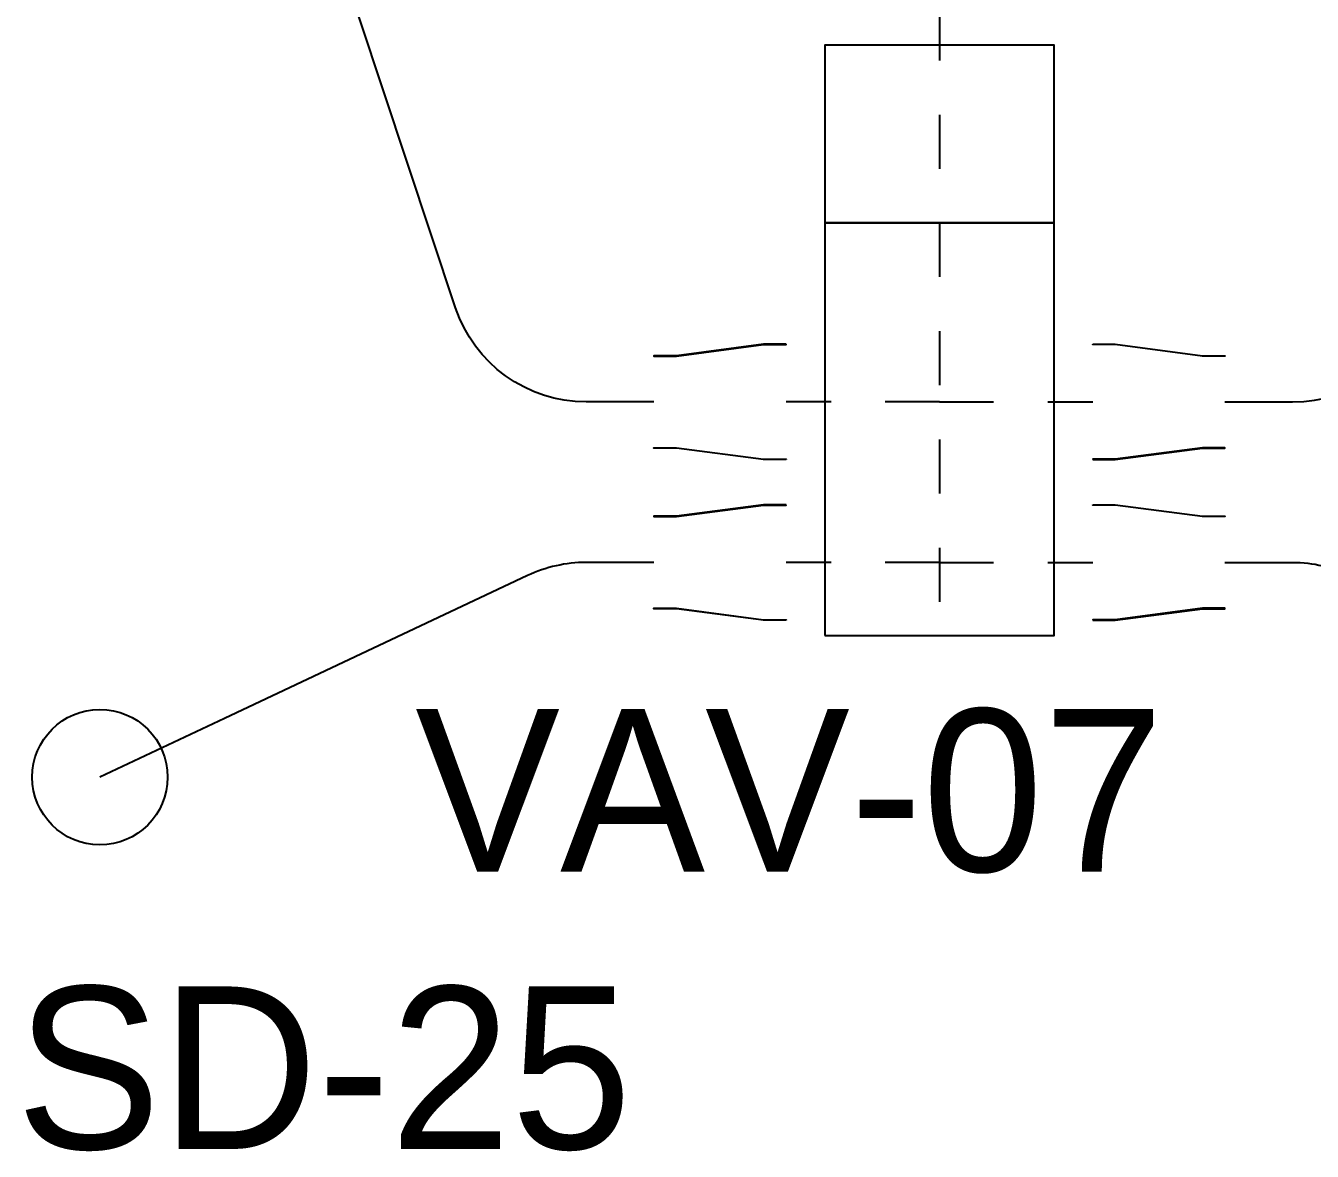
# Model space of a CAD drawing. Header units: metres. Extents: x 0.2 to 42.3, y 0.9 to 39.
# Drawn here: x 0.176 to 3.027, y 10.463 to 12.956 of the extents above; entities that cross this region are included whole.
import ezdxf

# ---------------------------------------------------------------- set-up
doc = ezdxf.new("R2010")
doc.units = ezdxf.units.M
doc.linetypes.add('BSA_LOGICAL_DASHED', pattern=[0.24, 0.12, -0.12])
for name, color, linetype in [('BSA_BRANCH_AXIS', 5, 'Continuous'), ('BSA_BRANCH_LABEL', 3, 'Continuous'), ('BSA_EQUIPMENT_ENVELOPE', 8, 'Continuous'), ('BSA_LOGICAL_DEVICE_AXIS', 8, 'BSA_LOGICAL_DASHED'), ('BSA_REDUCER_MATERIAL', 7, 'Continuous'), ('BSA_TERMINAL_CENTRE', 3, 'Continuous'), ('BSA_VAV_LABEL', 7, 'Continuous')]:
    doc.layers.add(name, color=color, linetype=linetype)

msp = doc.modelspace()

# ---------------------------------------------------------------- linework, layer by layer
at = {"layer": 'BSA_BRANCH_AXIS'}
for points in [[(1.5681, 12.1226), (1.4181, 12.1226, -0.323201), (1.1289, 12.3314), (0.4368, 14.4171), (0.3408, 14.7064)], [(2.8335, 12.1226), (2.9835, 12.1226, 0.323201), (3.2727, 12.3314), (3.9648, 14.4171), (4.0608, 14.7064)], [(1.5681, 11.767), (1.4181, 11.767, 0.110554), (1.2882, 11.7379), (0.6165, 11.4214), (0.3408, 11.2914)], [(2.8335, 11.767), (2.9835, 11.767, -0.110554), (3.1134, 11.7379), (3.7851, 11.4214), (4.0608, 11.2914)]]:
    msp.add_lwpolyline(points, format="xyb", dxfattribs=at)
at = {"layer": 'BSA_EQUIPMENT_ENVELOPE'}
for points in [[(1.9468, 12.5195), (2.4548, 12.5195), (2.4548, 12.9132), (1.9468, 12.9132)], [(1.9468, 11.6051), (2.4548, 11.6051), (2.4548, 12.5195), (1.9468, 12.5195)]]:
    msp.add_lwpolyline(points, close=True, dxfattribs=at)
at = {"layer": 'BSA_LOGICAL_DEVICE_AXIS'}
for p, q in [((2.2008, 12.9989), (2.2008, 12.5195)), ((2.2008, 12.5195), (2.2008, 11.6051)), ((2.2008, 12.1226), (1.8611, 12.1226)), ((2.2008, 12.1226), (2.5405, 12.1226)), ((2.2008, 11.767), (1.8611, 11.767)), ((2.2008, 11.767), (2.5405, 11.767))]:
    msp.add_line(p, q, dxfattribs=at)
at = {"layer": 'BSA_REDUCER_MATERIAL'}
for points in [[(1.8611, 12.2504), (1.8111, 12.2504), (1.6181, 12.225), (1.5681, 12.225), (1.5681, 12.2242), (1.6181, 12.2242), (1.8111, 12.2496), (1.8611, 12.2496)], [(2.5405, 12.2504), (2.5905, 12.2504), (2.7835, 12.225), (2.8335, 12.225), (2.8335, 12.2242), (2.7835, 12.2242), (2.5905, 12.2496), (2.5405, 12.2496)], [(1.8611, 11.9948), (1.8111, 11.9948), (1.6181, 12.0202), (1.5681, 12.0202), (1.5681, 12.021), (1.6181, 12.021), (1.8111, 11.9956), (1.8611, 11.9956)], [(2.5405, 11.9948), (2.5905, 11.9948), (2.7835, 12.0202), (2.8335, 12.0202), (2.8335, 12.021), (2.7835, 12.021), (2.5905, 11.9956), (2.5405, 11.9956)], [(1.8611, 11.8948), (1.8111, 11.8948), (1.6181, 11.8694), (1.5681, 11.8694), (1.5681, 11.8686), (1.6181, 11.8686), (1.8111, 11.894), (1.8611, 11.894)], [(2.5405, 11.8948), (2.5905, 11.8948), (2.7835, 11.8694), (2.8335, 11.8694), (2.8335, 11.8686), (2.7835, 11.8686), (2.5905, 11.894), (2.5405, 11.894)], [(1.8611, 11.6392), (1.8111, 11.6392), (1.6181, 11.6646), (1.5681, 11.6646), (1.5681, 11.6654), (1.6181, 11.6654), (1.8111, 11.64), (1.8611, 11.64)], [(2.5405, 11.6392), (2.5905, 11.6392), (2.7835, 11.6646), (2.8335, 11.6646), (2.8335, 11.6654), (2.7835, 11.6654), (2.5905, 11.64), (2.5405, 11.64)]]:
    msp.add_lwpolyline(points, close=True, dxfattribs=at)
at = {"layer": 'BSA_TERMINAL_CENTRE'}
msp.add_circle((0.3408, 11.2914), 0.15, dxfattribs=at)

# ---------------------------------------------------------------- texts
at = {"layer": 'BSA_BRANCH_LABEL'}
msp.add_text('SD-25', height=0.36, dxfattribs=at).set_placement((0.1546, 10.4677))
at = {"layer": 'BSA_VAV_LABEL'}
msp.add_text('VAV-07', height=0.36, dxfattribs=at).set_placement((1.0393, 11.0823))

doc.saveas('drawing.dxf')
